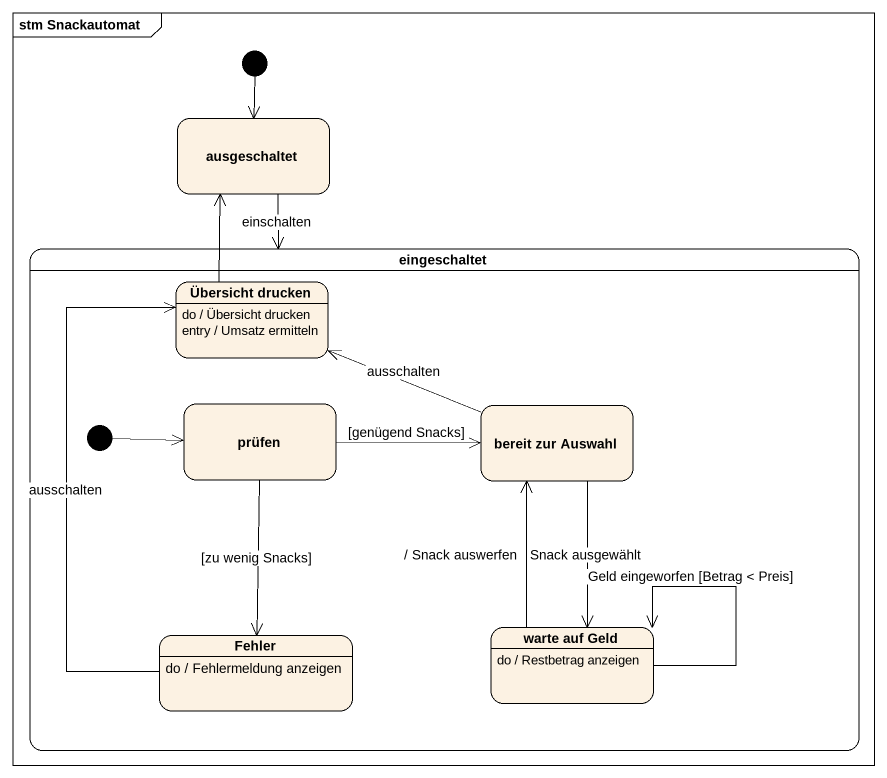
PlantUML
@startuml
mainframe stm Snackautomat
hide empty description
state ausgeschaltet
state eingeschaltet {
  state "Übersicht drucken" as Übersicht_drucken
  Übersicht_drucken : do / Übersicht drucken
  Übersicht_drucken : entry / Umsatz ermitteln
  state prüfen
  state "bereit zur Auswahl" as bereit_zur_Auswahl
  state Fehler
  Fehler : do / Fehlermeldung anzeigen
  state "warte auf Geld" as warte_auf_Geld
  warte_auf_Geld : do / Restbetrag anzeigen
  [*] -right-> prüfen
}
[*] --> ausgeschaltet
ausgeschaltet --> eingeschaltet : einschalten
Übersicht_drucken -up-> ausgeschaltet
prüfen -right-> bereit_zur_Auswahl : [genügend Snacks]
prüfen --> Fehler : [zu wenig Snacks]
bereit_zur_Auswahl -left-> Übersicht_drucken : ausschalten
bereit_zur_Auswahl --> warte_auf_Geld : Snack ausgewählt
Fehler -up-> Übersicht_drucken : ausschalten
warte_auf_Geld -up-> bereit_zur_Auswahl : / Snack auswerfen
warte_auf_Geld --> warte_auf_Geld : Geld eingeworfen [Betrag < Preis]
@enduml
